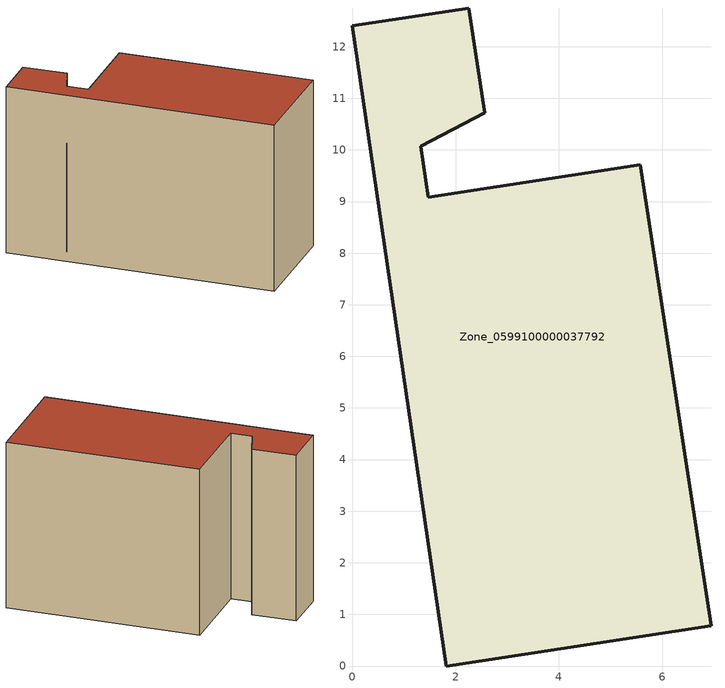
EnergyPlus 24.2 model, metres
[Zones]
Zone_0599100000037792
 floor ground (C_G): 2.25,12.75 2.56,10.72 1.32,10.07 1.47,9.08 5.58,9.71 6.95,0.78 1.82,0 0,12.41 z0
 wall outside (C_F): 2.56,10.72 2.25,12.75 0,12.41 1.82,0 6.95,0.78 5.58,9.71 1.47,9.08 1.32,10.07 2.56,10.72 z0:7.99
 roof outside (C_R): 1.47,9.08 1.32,10.07 2.56,10.72 2.25,12.75 0,12.41 1.82,0 6.95,0.78 5.58,9.71 z7.99
[BUILDING]
Pand.0599100000037792: North Axis=0; Terrain=City; Loads Convergence Tolerance Value=0.04; Temperature Convergence Tolerance Value=0.4; Solar Distribution=FullExterior; Maximum Number of Warmup Days=25; Minimum Number of Warmup Days=1
[Site:Location]
Rotterdam.The.Hague.AP_ZH_NLD Design_Conditions: Latitude=51.96; Longitude=4.45; Time Zone=1; Elevation=-4.5
[SITE:GROUNDTEMPERATURE:BUILDINGSURFACE]
18, 18, 18, 18, 18, 18, 18, 18, 18, 18, 18, 18
[MATERIAL] Thermal Absorptance=0.9; Solar Absorptance=0.7; Visible Absorptance=0.7
Name | Roughness | Thickness | Conductivity | Density | Specific Heat
G.TI.1975-1991 | MediumSmooth | 0.15 | 0.288461 | 540 | 1210
F.TI.1975-1991 | Rough | 0.3 | 0.230769 | 1920 | 840
R.TI.1975-1991 | MediumRough | 0.2 | 0.153846 | 1500 | 1000
[CONSTRUCTION]
C_G: G.TI.1975-1991
C_F: F.TI.1975-1991
C_R: R.TI.1975-1991
[ZONE]
Zone_0599100000037792: Type=1; Multiplier=1; Ceiling Height=Autocalculate; Volume=Autocalculate; Floor Area=autocalculate; Part of Total Floor Area=Yes
[ZONEINFILTRATION:DESIGNFLOWRATE]
Infil_Zone_0599100000037792: Zone or ZoneList or Space or SpaceList=Zone_0599100000037792; Schedule=AlwaysOn; Design Flow Rate Calculation Method=Flow/Area; Flow Rate per Floor Area=0.003; Constant Term Coefficient=1; Temperature Term Coefficient=0; Velocity Term Coefficient=0; Velocity Squared Term Coefficient=0
[HVACTEMPLATE:ZONE:IDEALLOADSAIRSYSTEM]
Zone_0599100000037792: Maximum Heating Supply Air Temperature=50; Minimum Cooling Supply Air Temperature=13; Maximum Heating Supply Air Humidity Ratio=0.0156; Minimum Cooling Supply Air Humidity Ratio=0.0077; Heating Limit=NoLimit; Cooling Limit=NoLimit; Dehumidification Control Type=ConstantSensibleHeatRatio; Cooling Sensible Heat Ratio=0.7; Dehumidification Setpoint=60; Humidification Control Type=None; Humidification Setpoint=30; Outdoor Air Method=None; Outdoor Air Flow Rate per Person=0.00944; Outdoor Air Flow Rate per Zone Floor Area=0; Outdoor Air Flow Rate per Zone=0; Demand Controlled Ventilation Type=None; Outdoor Air Economizer Type=NoEconomizer; Heat Recovery Type=None; Sensible Heat Recovery Effectiveness=0.7; Latent Heat Recovery Effectiveness=0.65
[ZONECONTROL:THERMOSTAT]
ThermostatControl_Zone_0599100000037792: Zone or ZoneList=Zone_0599100000037792; Control Type Schedule=DualSetpointControlType; Control 1=Thermostat_Zone_0599100000037792; Temperature Difference Between Cutout And Setpoint=0
[THERMOSTATSETPOINT:DUALSETPOINT]
Thermostat_Zone_0599100000037792: Heating Setpoint Temperature Schedule=HeatingSetpoint_Zone_0599100000037792; Cooling Setpoint Temperature Schedule=CoolingSetpoint_Zone_0599100000037792
[SCHEDULE:COMPACT]
HeatingSetpoint_Zone_0599100000037792: Through: 12/31, For: AllDays, Until: 24:00, 21
CoolingSetpoint_Zone_0599100000037792: Through: 12/31, For: AllDays, Until: 24:00, 24
DualSetpointControlType: Through: 12/31, For: AllDays, Until: 24:00, 4
AlwaysOn: Through: 12/31, For: AllDays, Until: 24:00, 1
